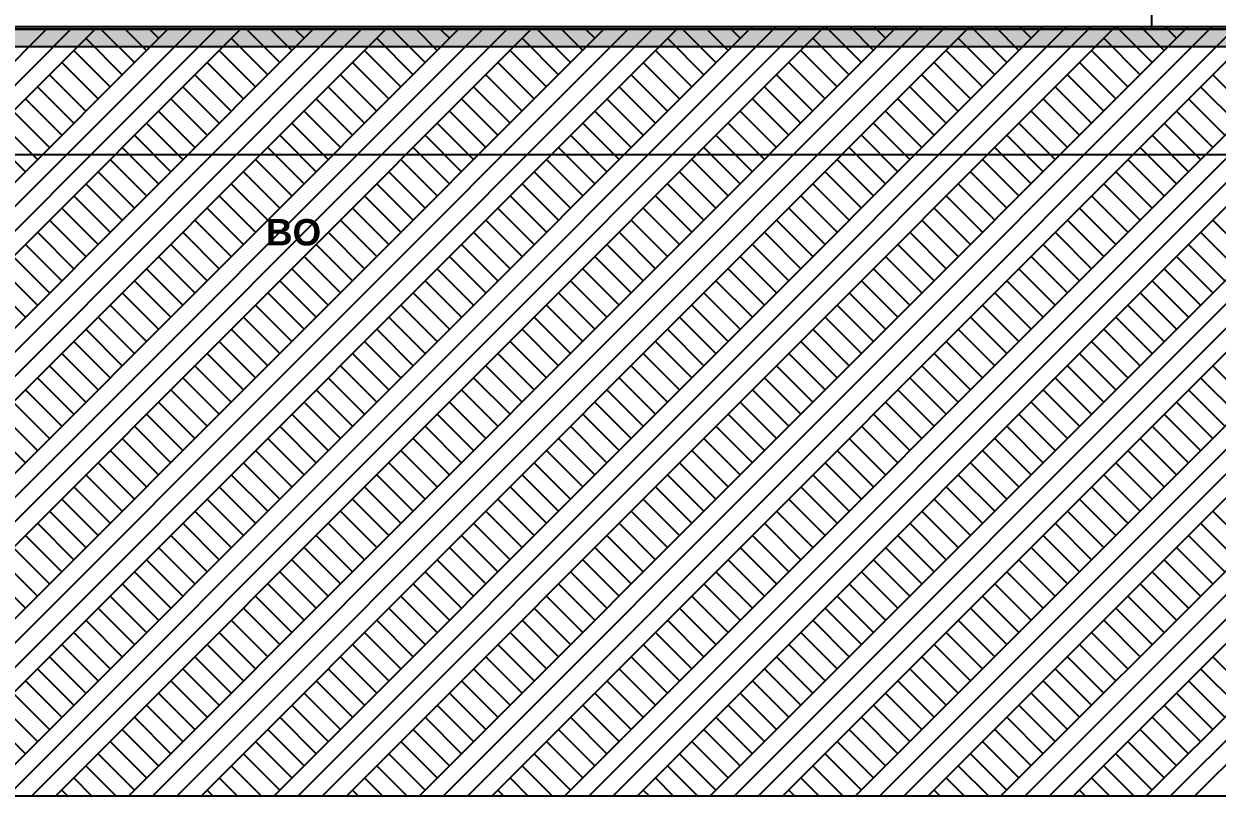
# Model space of a CAD drawing. Header units: millimetres. Extents: x -242231 to 419123, y -2399 to 525285.
# Drawn here: x -213887 to -204834, y 62453 to 68307 of the extents above; entities that cross this region are included whole.
import ezdxf

# ---------------------------------------------------------------- set-up
doc = ezdxf.new("R2010")
doc.units = ezdxf.units.MM
doc.styles.add('GENERATED_STYLE_3', font='swissb.ttf')

msp = doc.modelspace()

# ---------------------------------------------------------------- hatches: boundary and pattern name
at = {"linetype": 'Continuous', "lineweight": 0}
msp.add_hatch(color=255, dxfattribs=at).paths.add_polyline_path([(-228751.592, 68133.538), (-228751.592, 68283.538), (-200225.193, 68283.538), (-200225.193, 68133.538)], flags=0)

# ---------------------------------------------------------------- linework, layer by layer
at = {"color": 251, "linetype": 'Continuous', "lineweight": 25}
for p, q in [((-197087.067, 70370.531), (-205003.66, 62453.938)), ((-197516.945, 70308.349), (-205371.306, 62453.988)), ((-197302.006, 70339.44), (-205187.483, 62453.963)), ((-198376.701, 70183.984), (-206106.597, 62454.088)), ((-198161.762, 70215.075), (-205922.774, 62454.063)), ((-198824.72, 70103.66), (-206474.243, 62454.138)), ((-198591.64, 70152.893), (-206290.42, 62454.113)), ((-213714.268, 68267.304), (-219525.661, 62455.91)), ((-213530.42, 68267.304), (-219341.839, 62455.885)), ((-213346.572, 68267.304), (-219158.016, 62455.86)), ((-212795.029, 68267.304), (-218606.547, 62455.785)), ((-212611.181, 68267.304), (-218422.725, 62455.76)), ((-212427.333, 68267.304), (-218238.902, 62455.735)), ((-212243.486, 68267.304), (-218055.079, 62455.71)), ((-211691.942, 68267.304), (-217503.611, 62455.636)), ((-211508.095, 68267.304), (-217319.788, 62455.611)), ((-211324.247, 68267.304), (-217135.965, 62455.586)), ((-211140.399, 68267.304), (-216952.142, 62455.561)), ((-210588.856, 68267.304), (-216400.674, 62455.486)), ((-210405.008, 68267.304), (-216216.851, 62455.461)), ((-210221.16, 68267.304), (-216033.028, 62455.436)), ((-210037.312, 68267.304), (-215849.205, 62455.411)), ((-209485.769, 68267.304), (-215297.737, 62455.336)), ((-209301.921, 68267.304), (-215113.914, 62455.311)), ((-209118.074, 68267.304), (-214930.091, 62455.286)), ((-208934.226, 68267.304), (-214746.269, 62455.261)), ((-208382.683, 68267.304), (-214194.8, 62455.186)), ((-208182.601, 68283.538), (-214010.977, 62455.161)), ((-207998.753, 68283.538), (-213827.155, 62455.136)), ((-207814.906, 68283.538), (-213643.332, 62455.111)), ((-213301.947, 68267.304), (-213048.488, 68013.845)), ((-213118.099, 68267.304), (-212956.564, 68105.769)), ((-207263.362, 68283.538), (-213091.863, 62455.037)), ((-212934.251, 68267.304), (-212864.64, 68197.693)), ((-207079.515, 68283.538), (-212908.041, 62455.012)), ((-206895.667, 68283.538), (-212724.218, 62454.987)), ((-206711.819, 68283.538), (-212540.395, 62454.962)), ((-212198.86, 68267.304), (-211945.401, 68013.845)), ((-212015.012, 68267.304), (-211853.477, 68105.769)), ((-206160.276, 68283.538), (-211988.927, 62454.887)), ((-211831.165, 68267.304), (-211761.553, 68197.693)), ((-205976.428, 68283.538), (-211805.104, 62454.862)), ((-205792.58, 68283.538), (-211621.281, 62454.837)), ((-205608.733, 68283.538), (-211437.458, 62454.812)), ((-211095.774, 68267.304), (-210842.315, 68013.845)), ((-210911.926, 68267.304), (-210750.391, 68105.769)), ((-205057.189, 68283.538), (-210885.99, 62454.737)), ((-210728.078, 68267.304), (-210658.467, 68197.693)), ((-204873.342, 68283.538), (-210702.167, 62454.712)), ((-204689.494, 68283.538), (-210518.344, 62454.687)), ((-204505.646, 68283.538), (-210334.521, 62454.662)), ((-209992.687, 68267.304), (-209739.228, 68013.845)), ((-209808.839, 68267.304), (-209647.304, 68105.769)), ((-203954.103, 68283.538), (-209783.053, 62454.587)), ((-209624.992, 68267.304), (-209555.38, 68197.693)), ((-203770.255, 68283.538), (-209599.23, 62454.562)), ((-203586.407, 68283.538), (-209415.407, 62454.537)), ((-203402.559, 68283.538), (-209231.585, 62454.512)), ((-208889.6, 68267.304), (-208636.142, 68013.845)), ((-208705.753, 68267.304), (-208544.218, 68105.769)), ((-202851.016, 68283.538), (-208680.116, 62454.438)), ((-208521.905, 68267.304), (-208452.294, 68197.693)), ((-202667.168, 68283.538), (-208496.294, 62454.413)), ((-208366.449, 68283.538), (-208367.789, 68282.198)), ((-202483.321, 68283.538), (-208312.471, 62454.388)), ((-202299.473, 68283.538), (-208128.648, 62454.363)), ((-207802.748, 68283.538), (-207533.055, 68013.845)), ((-207618.9, 68283.538), (-207441.131, 68105.769)), ((-201747.93, 68283.538), (-207577.18, 62454.288)), ((-207435.052, 68283.538), (-207349.207, 68197.693)), ((-201564.082, 68283.538), (-207393.357, 62454.263)), ((-201380.234, 68283.538), (-207209.534, 62454.238)), ((-201196.386, 68283.538), (-207025.711, 62454.213)), ((-206699.661, 68283.538), (-206429.969, 68013.845)), ((-206515.813, 68283.538), (-206338.045, 68105.769)), ((-206331.966, 68283.538), (-206246.121, 68197.693)), ((-205596.575, 68283.538), (-205326.882, 68013.845)), ((-205412.727, 68283.538), (-205234.958, 68105.769)), ((-205228.879, 68283.538), (-205143.034, 68197.693)), ((-213416.183, 68197.693), (-213140.412, 67921.921)), ((-212313.097, 68197.693), (-212037.325, 67921.921)), ((-211210.01, 68197.693), (-210934.239, 67921.921)), ((-210106.924, 68197.693), (-209831.152, 67921.921)), ((-209003.837, 68197.693), (-208728.065, 67921.921)), ((-207900.751, 68197.693), (-207624.979, 67921.921)), ((-206797.664, 68197.693), (-206521.892, 67921.921)), ((-205694.577, 68197.693), (-205418.806, 67921.921)), ((-213508.107, 68105.769), (-213232.335, 67829.997)), ((-212405.021, 68105.769), (-212129.249, 67829.997)), ((-211301.934, 68105.769), (-211026.162, 67829.997)), ((-210198.848, 68105.769), (-209923.076, 67829.997)), ((-209095.761, 68105.769), (-208819.989, 67829.997)), ((-207992.674, 68105.769), (-207716.903, 67829.997)), ((-206889.588, 68105.769), (-206613.816, 67829.997)), ((-205786.501, 68105.769), (-205510.73, 67829.997)), ((-213600.031, 68013.845), (-213324.259, 67738.073)), ((-212496.944, 68013.845), (-212221.173, 67738.073)), ((-211393.858, 68013.845), (-211118.086, 67738.073)), ((-210290.771, 68013.845), (-210015, 67738.073)), ((-209187.685, 68013.845), (-208911.913, 67738.073)), ((-208084.598, 68013.845), (-207808.827, 67738.073)), ((-206981.512, 68013.845), (-206705.74, 67738.073)), ((-205878.425, 68013.845), (-205602.654, 67738.073)), ((-213691.955, 67921.921), (-213416.183, 67646.149)), ((-212588.868, 67921.921), (-212313.097, 67646.149)), ((-211485.782, 67921.921), (-211210.01, 67646.149)), ((-210382.695, 67921.921), (-210106.924, 67646.149)), ((-209279.609, 67921.921), (-209003.837, 67646.149)), ((-208176.522, 67921.921), (-207900.751, 67646.149)), ((-207073.436, 67921.921), (-206797.664, 67646.149)), ((-205970.349, 67921.921), (-205694.577, 67646.149)), ((-204867.263, 67921.921), (-204591.491, 67646.149)), ((-213783.879, 67829.997), (-213508.107, 67554.226)), ((-212680.792, 67829.997), (-212405.021, 67554.226)), ((-211577.706, 67829.997), (-211301.934, 67554.226)), ((-210474.619, 67829.997), (-210198.848, 67554.226)), ((-209371.533, 67829.997), (-209095.761, 67554.226)), ((-208268.446, 67829.997), (-207992.674, 67554.226)), ((-207165.36, 67829.997), (-206889.588, 67554.226)), ((-206062.273, 67829.997), (-205786.501, 67554.226)), ((-204959.186, 67829.997), (-204683.415, 67554.226)), ((-213875.803, 67738.073), (-213600.031, 67462.302)), ((-212772.716, 67738.073), (-212496.944, 67462.302)), ((-211669.63, 67738.073), (-211393.858, 67462.302)), ((-210566.543, 67738.073), (-210290.771, 67462.302)), ((-209463.456, 67738.073), (-209187.685, 67462.302)), ((-208360.37, 67738.073), (-208084.598, 67462.302)), ((-207257.283, 67738.073), (-206981.512, 67462.302)), ((-206154.197, 67738.073), (-205878.425, 67462.302)), ((-205051.11, 67738.073), (-204775.339, 67462.302)), ((-213967.727, 67646.149), (-213691.955, 67370.378)), ((-212864.64, 67646.149), (-212588.868, 67370.378)), ((-211761.553, 67646.149), (-211485.782, 67370.378)), ((-210658.467, 67646.149), (-210382.695, 67370.378)), ((-209555.38, 67646.149), (-209279.609, 67370.378)), ((-208452.294, 67646.149), (-208176.522, 67370.378)), ((-207349.207, 67646.149), (-207073.436, 67370.378)), ((-206246.121, 67646.149), (-205970.349, 67370.378)), ((-205143.034, 67646.149), (-204867.263, 67370.378)), ((-214059.65, 67554.226), (-213783.879, 67278.454)), ((-212956.564, 67554.226), (-212680.792, 67278.454)), ((-211853.477, 67554.226), (-211577.706, 67278.454)), ((-210750.391, 67554.226), (-210474.619, 67278.454)), ((-209647.304, 67554.226), (-209371.533, 67278.454)), ((-208544.218, 67554.226), (-208268.446, 67278.454)), ((-207441.131, 67554.226), (-207165.36, 67278.454)), ((-206338.045, 67554.226), (-206062.273, 67278.454)), ((-205234.958, 67554.226), (-204959.186, 67278.454)), ((-214151.574, 67462.302), (-213875.803, 67186.53)), ((-213048.488, 67462.302), (-212772.716, 67186.53)), ((-211945.401, 67462.302), (-211669.63, 67186.53)), ((-210842.315, 67462.302), (-210566.543, 67186.53)), ((-209739.228, 67462.302), (-209463.456, 67186.53)), ((-208636.142, 67462.302), (-208360.37, 67186.53)), ((-207533.055, 67462.302), (-207257.283, 67186.53)), ((-206429.969, 67462.302), (-206154.197, 67186.53)), ((-205326.882, 67462.302), (-205051.11, 67186.53)), ((-213140.412, 67370.378), (-212864.64, 67094.606)), ((-212037.325, 67370.378), (-211761.553, 67094.606)), ((-210934.239, 67370.378), (-210658.467, 67094.606)), ((-209831.152, 67370.378), (-209555.38, 67094.606)), ((-208728.065, 67370.378), (-208452.294, 67094.606)), ((-207624.979, 67370.378), (-207349.207, 67094.606)), ((-206521.892, 67370.378), (-206246.121, 67094.606)), ((-205418.806, 67370.378), (-205143.034, 67094.606)), ((-213232.335, 67278.454), (-212956.564, 67002.682)), ((-212129.249, 67278.454), (-211853.477, 67002.682)), ((-211026.162, 67278.454), (-210750.391, 67002.682)), ((-209923.076, 67278.454), (-209647.304, 67002.682)), ((-208819.989, 67278.454), (-208544.218, 67002.682)), ((-207716.903, 67278.454), (-207441.131, 67002.682)), ((-206613.816, 67278.454), (-206338.045, 67002.682)), ((-205510.73, 67278.454), (-205234.958, 67002.682)), ((-213324.259, 67186.53), (-213048.488, 66910.758)), ((-212221.173, 67186.53), (-211945.401, 66910.758)), ((-211118.086, 67186.53), (-210842.315, 66910.758)), ((-210015, 67186.53), (-209739.228, 66910.758)), ((-208911.913, 67186.53), (-208636.142, 66910.758)), ((-207808.827, 67186.53), (-207533.055, 66910.758)), ((-206705.74, 67186.53), (-206429.969, 66910.758)), ((-205602.654, 67186.53), (-205326.882, 66910.758)), ((-213416.183, 67094.606), (-213140.412, 66818.834)), ((-212313.097, 67094.606), (-212037.325, 66818.834)), ((-211210.01, 67094.606), (-210934.239, 66818.834)), ((-210106.924, 67094.606), (-209831.152, 66818.834)), ((-209003.837, 67094.606), (-208728.065, 66818.834)), ((-207900.751, 67094.606), (-207624.979, 66818.834)), ((-206797.664, 67094.606), (-206521.892, 66818.834)), ((-205694.577, 67094.606), (-205418.806, 66818.834)), ((-213508.107, 67002.682), (-213232.335, 66726.911)), ((-212405.021, 67002.682), (-212129.249, 66726.911)), ((-211301.934, 67002.682), (-211026.162, 66726.911)), ((-210198.848, 67002.682), (-209923.076, 66726.911)), ((-209095.761, 67002.682), (-208819.989, 66726.911)), ((-207992.674, 67002.682), (-207716.903, 66726.911)), ((-206889.588, 67002.682), (-206613.816, 66726.911)), ((-205786.501, 67002.682), (-205510.73, 66726.911)), ((-213600.031, 66910.758), (-213324.259, 66634.987)), ((-212496.944, 66910.758), (-212221.173, 66634.987)), ((-211393.858, 66910.758), (-211118.086, 66634.987)), ((-210290.771, 66910.758), (-210015, 66634.987)), ((-209187.685, 66910.758), (-208911.913, 66634.987)), ((-208084.598, 66910.758), (-207808.827, 66634.987)), ((-206981.512, 66910.758), (-206705.74, 66634.987)), ((-205878.425, 66910.758), (-205602.654, 66634.987)), ((-213691.955, 66818.834), (-213416.183, 66543.063)), ((-212588.868, 66818.834), (-212313.097, 66543.063)), ((-211485.782, 66818.834), (-211210.01, 66543.063)), ((-210382.695, 66818.834), (-210106.924, 66543.063)), ((-209279.609, 66818.834), (-209003.837, 66543.063)), ((-208176.522, 66818.834), (-207900.751, 66543.063)), ((-207073.436, 66818.834), (-206797.664, 66543.063)), ((-205970.349, 66818.834), (-205694.577, 66543.063)), ((-204867.263, 66818.834), (-204591.491, 66543.063)), ((-213783.879, 66726.911), (-213508.107, 66451.139)), ((-212680.792, 66726.911), (-212405.021, 66451.139)), ((-211577.706, 66726.911), (-211301.934, 66451.139)), ((-210474.619, 66726.911), (-210198.848, 66451.139)), ((-209371.533, 66726.911), (-209095.761, 66451.139)), ((-208268.446, 66726.911), (-207992.674, 66451.139)), ((-207165.36, 66726.911), (-206889.588, 66451.139)), ((-206062.273, 66726.911), (-205786.501, 66451.139)), ((-204959.186, 66726.911), (-204683.415, 66451.139)), ((-213875.803, 66634.987), (-213600.031, 66359.215)), ((-212772.716, 66634.987), (-212496.944, 66359.215)), ((-211669.63, 66634.987), (-211393.858, 66359.215)), ((-210566.543, 66634.987), (-210290.771, 66359.215)), ((-209463.456, 66634.987), (-209187.685, 66359.215)), ((-208360.37, 66634.987), (-208084.598, 66359.215)), ((-207257.283, 66634.987), (-206981.512, 66359.215)), ((-206154.197, 66634.987), (-205878.425, 66359.215)), ((-205051.11, 66634.987), (-204775.339, 66359.215)), ((-213967.727, 66543.063), (-213691.955, 66267.291)), ((-212864.64, 66543.063), (-212588.868, 66267.291)), ((-211761.553, 66543.063), (-211485.782, 66267.291)), ((-210658.467, 66543.063), (-210382.695, 66267.291)), ((-209555.38, 66543.063), (-209279.609, 66267.291)), ((-208452.294, 66543.063), (-208176.522, 66267.291)), ((-207349.207, 66543.063), (-207073.436, 66267.291)), ((-206246.121, 66543.063), (-205970.349, 66267.291)), ((-205143.034, 66543.063), (-204867.263, 66267.291)), ((-214059.65, 66451.139), (-213783.879, 66175.367)), ((-212956.564, 66451.139), (-212680.792, 66175.367)), ((-211853.477, 66451.139), (-211577.706, 66175.367)), ((-210750.391, 66451.139), (-210474.619, 66175.367)), ((-209647.304, 66451.139), (-209371.533, 66175.367)), ((-208544.218, 66451.139), (-208268.446, 66175.367)), ((-207441.131, 66451.139), (-207165.36, 66175.367)), ((-206338.045, 66451.139), (-206062.273, 66175.367)), ((-205234.958, 66451.139), (-204959.186, 66175.367)), ((-214151.574, 66359.215), (-213875.803, 66083.443)), ((-213048.488, 66359.215), (-212772.716, 66083.443)), ((-211945.401, 66359.215), (-211669.63, 66083.443)), ((-210842.315, 66359.215), (-210566.543, 66083.443)), ((-209739.228, 66359.215), (-209463.456, 66083.443)), ((-208636.142, 66359.215), (-208360.37, 66083.443)), ((-207533.055, 66359.215), (-207257.283, 66083.443)), ((-206429.969, 66359.215), (-206154.197, 66083.443)), ((-205326.882, 66359.215), (-205051.11, 66083.443)), ((-213140.412, 66267.291), (-212864.64, 65991.52)), ((-212037.325, 66267.291), (-211761.553, 65991.52)), ((-210934.239, 66267.291), (-210658.467, 65991.52)), ((-209831.152, 66267.291), (-209555.38, 65991.52)), ((-208728.065, 66267.291), (-208452.294, 65991.52)), ((-207624.979, 66267.291), (-207349.207, 65991.52)), ((-206521.892, 66267.291), (-206246.121, 65991.52)), ((-205418.806, 66267.291), (-205143.034, 65991.52)), ((-213232.335, 66175.367), (-212956.564, 65899.596)), ((-212129.249, 66175.367), (-211853.477, 65899.596)), ((-211026.162, 66175.367), (-210750.391, 65899.596)), ((-209923.076, 66175.367), (-209647.304, 65899.596)), ((-208819.989, 66175.367), (-208544.218, 65899.596)), ((-207716.903, 66175.367), (-207441.131, 65899.596)), ((-206613.816, 66175.367), (-206338.045, 65899.596)), ((-205510.73, 66175.367), (-205234.958, 65899.596)), ((-213324.259, 66083.443), (-213048.488, 65807.672)), ((-212221.173, 66083.443), (-211945.401, 65807.672)), ((-211118.086, 66083.443), (-210842.315, 65807.672)), ((-210015, 66083.443), (-209739.228, 65807.672)), ((-208911.913, 66083.443), (-208636.142, 65807.672)), ((-207808.827, 66083.443), (-207533.055, 65807.672)), ((-206705.74, 66083.443), (-206429.969, 65807.672)), ((-205602.654, 66083.443), (-205326.882, 65807.672)), ((-213416.183, 65991.52), (-213140.412, 65715.748)), ((-212313.097, 65991.52), (-212037.325, 65715.748)), ((-211210.01, 65991.52), (-210934.239, 65715.748)), ((-210106.924, 65991.52), (-209831.152, 65715.748)), ((-209003.837, 65991.52), (-208728.065, 65715.748)), ((-207900.751, 65991.52), (-207624.979, 65715.748)), ((-206797.664, 65991.52), (-206521.892, 65715.748)), ((-205694.577, 65991.52), (-205418.806, 65715.748)), ((-213508.107, 65899.596), (-213232.335, 65623.824)), ((-212405.021, 65899.596), (-212129.249, 65623.824)), ((-211301.934, 65899.596), (-211026.162, 65623.824)), ((-210198.848, 65899.596), (-209923.076, 65623.824)), ((-209095.761, 65899.596), (-208819.989, 65623.824)), ((-207992.674, 65899.596), (-207716.903, 65623.824)), ((-206889.588, 65899.596), (-206613.816, 65623.824)), ((-205786.501, 65899.596), (-205510.73, 65623.824)), ((-213600.031, 65807.672), (-213324.259, 65531.9)), ((-212496.944, 65807.672), (-212221.173, 65531.9)), ((-211393.858, 65807.672), (-211118.086, 65531.9)), ((-210290.771, 65807.672), (-210015, 65531.9)), ((-209187.685, 65807.672), (-208911.913, 65531.9)), ((-208084.598, 65807.672), (-207808.827, 65531.9)), ((-206981.512, 65807.672), (-206705.74, 65531.9)), ((-205878.425, 65807.672), (-205602.654, 65531.9)), ((-213691.955, 65715.748), (-213416.183, 65439.976)), ((-212588.868, 65715.748), (-212313.097, 65439.976)), ((-211485.782, 65715.748), (-211210.01, 65439.976)), ((-210382.695, 65715.748), (-210106.924, 65439.976)), ((-209279.609, 65715.748), (-209003.837, 65439.976)), ((-208176.522, 65715.748), (-207900.751, 65439.976)), ((-207073.436, 65715.748), (-206797.664, 65439.976)), ((-205970.349, 65715.748), (-205694.577, 65439.976)), ((-204867.263, 65715.748), (-204591.491, 65439.976)), ((-213783.879, 65623.824), (-213508.107, 65348.052)), ((-212680.792, 65623.824), (-212405.021, 65348.052)), ((-211577.706, 65623.824), (-211301.934, 65348.052)), ((-210474.619, 65623.824), (-210198.848, 65348.052)), ((-209371.533, 65623.824), (-209095.761, 65348.052)), ((-208268.446, 65623.824), (-207992.674, 65348.052)), ((-207165.36, 65623.824), (-206889.588, 65348.052)), ((-206062.273, 65623.824), (-205786.501, 65348.052)), ((-204959.186, 65623.824), (-204683.415, 65348.052)), ((-213875.803, 65531.9), (-213600.031, 65256.129)), ((-212772.716, 65531.9), (-212496.944, 65256.129)), ((-211669.63, 65531.9), (-211393.858, 65256.129)), ((-210566.543, 65531.9), (-210290.771, 65256.129)), ((-209463.456, 65531.9), (-209187.685, 65256.129)), ((-208360.37, 65531.9), (-208084.598, 65256.129)), ((-207257.283, 65531.9), (-206981.512, 65256.129)), ((-206154.197, 65531.9), (-205878.425, 65256.129)), ((-205051.11, 65531.9), (-204775.339, 65256.129)), ((-213967.727, 65439.976), (-213691.955, 65164.205)), ((-212864.64, 65439.976), (-212588.868, 65164.205)), ((-211761.553, 65439.976), (-211485.782, 65164.205)), ((-210658.467, 65439.976), (-210382.695, 65164.205)), ((-209555.38, 65439.976), (-209279.609, 65164.205)), ((-208452.294, 65439.976), (-208176.522, 65164.205)), ((-207349.207, 65439.976), (-207073.436, 65164.205)), ((-206246.121, 65439.976), (-205970.349, 65164.205)), ((-205143.034, 65439.976), (-204867.263, 65164.205)), ((-214059.65, 65348.052), (-213783.879, 65072.281)), ((-212956.564, 65348.052), (-212680.792, 65072.281)), ((-211853.477, 65348.052), (-211577.706, 65072.281)), ((-210750.391, 65348.052), (-210474.619, 65072.281)), ((-209647.304, 65348.052), (-209371.533, 65072.281)), ((-208544.218, 65348.052), (-208268.446, 65072.281)), ((-207441.131, 65348.052), (-207165.36, 65072.281)), ((-206338.045, 65348.052), (-206062.273, 65072.281)), ((-205234.958, 65348.052), (-204959.186, 65072.281)), ((-214151.574, 65256.129), (-213875.803, 64980.357)), ((-213048.488, 65256.129), (-212772.716, 64980.357)), ((-211945.401, 65256.129), (-211669.63, 64980.357)), ((-210842.315, 65256.129), (-210566.543, 64980.357)), ((-209739.228, 65256.129), (-209463.456, 64980.357)), ((-208636.142, 65256.129), (-208360.37, 64980.357)), ((-207533.055, 65256.129), (-207257.283, 64980.357)), ((-206429.969, 65256.129), (-206154.197, 64980.357)), ((-205326.882, 65256.129), (-205051.11, 64980.357)), ((-213140.412, 65164.205), (-212864.64, 64888.433)), ((-212037.325, 65164.205), (-211761.553, 64888.433)), ((-210934.239, 65164.205), (-210658.467, 64888.433)), ((-209831.152, 65164.205), (-209555.38, 64888.433)), ((-208728.065, 65164.205), (-208452.294, 64888.433)), ((-207624.979, 65164.205), (-207349.207, 64888.433)), ((-206521.892, 65164.205), (-206246.121, 64888.433)), ((-205418.806, 65164.205), (-205143.034, 64888.433)), ((-213232.335, 65072.281), (-212956.564, 64796.509)), ((-212129.249, 65072.281), (-211853.477, 64796.509)), ((-211026.162, 65072.281), (-210750.391, 64796.509)), ((-209923.076, 65072.281), (-209647.304, 64796.509)), ((-208819.989, 65072.281), (-208544.218, 64796.509)), ((-207716.903, 65072.281), (-207441.131, 64796.509)), ((-206613.816, 65072.281), (-206338.045, 64796.509)), ((-205510.73, 65072.281), (-205234.958, 64796.509)), ((-213324.259, 64980.357), (-213048.488, 64704.585)), ((-212221.173, 64980.357), (-211945.401, 64704.585)), ((-211118.086, 64980.357), (-210842.315, 64704.585)), ((-210015, 64980.357), (-209739.228, 64704.585)), ((-208911.913, 64980.357), (-208636.142, 64704.585)), ((-207808.827, 64980.357), (-207533.055, 64704.585)), ((-206705.74, 64980.357), (-206429.969, 64704.585)), ((-205602.654, 64980.357), (-205326.882, 64704.585)), ((-213416.183, 64888.433), (-213140.412, 64612.661)), ((-212313.097, 64888.433), (-212037.325, 64612.661)), ((-211210.01, 64888.433), (-210934.239, 64612.661)), ((-210106.924, 64888.433), (-209831.152, 64612.661)), ((-209003.837, 64888.433), (-208728.065, 64612.661)), ((-207900.751, 64888.433), (-207624.979, 64612.661)), ((-206797.664, 64888.433), (-206521.892, 64612.661)), ((-205694.577, 64888.433), (-205418.806, 64612.661)), ((-213508.107, 64796.509), (-213232.335, 64520.738)), ((-212405.021, 64796.509), (-212129.249, 64520.738)), ((-211301.934, 64796.509), (-211026.162, 64520.738)), ((-210198.848, 64796.509), (-209923.076, 64520.738)), ((-209095.761, 64796.509), (-208819.989, 64520.738)), ((-207992.674, 64796.509), (-207716.903, 64520.738)), ((-206889.588, 64796.509), (-206613.816, 64520.738)), ((-205786.501, 64796.509), (-205510.73, 64520.738)), ((-213600.031, 64704.585), (-213324.259, 64428.814)), ((-212496.944, 64704.585), (-212221.173, 64428.814)), ((-211393.858, 64704.585), (-211118.086, 64428.814)), ((-210290.771, 64704.585), (-210015, 64428.814)), ((-209187.685, 64704.585), (-208911.913, 64428.814)), ((-208084.598, 64704.585), (-207808.827, 64428.814)), ((-206981.512, 64704.585), (-206705.74, 64428.814)), ((-205878.425, 64704.585), (-205602.654, 64428.814)), ((-213691.955, 64612.661), (-213416.183, 64336.89)), ((-212588.868, 64612.661), (-212313.097, 64336.89)), ((-211485.782, 64612.661), (-211210.01, 64336.89)), ((-210382.695, 64612.661), (-210106.924, 64336.89)), ((-209279.609, 64612.661), (-209003.837, 64336.89)), ((-208176.522, 64612.661), (-207900.751, 64336.89)), ((-207073.436, 64612.661), (-206797.664, 64336.89)), ((-205970.349, 64612.661), (-205694.577, 64336.89)), ((-204867.263, 64612.661), (-204591.491, 64336.89)), ((-213783.879, 64520.738), (-213508.107, 64244.966)), ((-212680.792, 64520.738), (-212405.021, 64244.966)), ((-211577.706, 64520.738), (-211301.934, 64244.966)), ((-210474.619, 64520.738), (-210198.848, 64244.966)), ((-209371.533, 64520.738), (-209095.761, 64244.966)), ((-208268.446, 64520.738), (-207992.674, 64244.966)), ((-207165.36, 64520.738), (-206889.588, 64244.966)), ((-206062.273, 64520.738), (-205786.501, 64244.966)), ((-204959.186, 64520.738), (-204683.415, 64244.966)), ((-213875.803, 64428.814), (-213600.031, 64153.042)), ((-212772.716, 64428.814), (-212496.944, 64153.042)), ((-211669.63, 64428.814), (-211393.858, 64153.042)), ((-210566.543, 64428.814), (-210290.771, 64153.042)), ((-209463.456, 64428.814), (-209187.685, 64153.042)), ((-208360.37, 64428.814), (-208084.598, 64153.042)), ((-207257.283, 64428.814), (-206981.512, 64153.042)), ((-206154.197, 64428.814), (-205878.425, 64153.042)), ((-205051.11, 64428.814), (-204775.339, 64153.042)), ((-213967.727, 64336.89), (-213691.955, 64061.118)), ((-212864.64, 64336.89), (-212588.868, 64061.118)), ((-211761.553, 64336.89), (-211485.782, 64061.118)), ((-210658.467, 64336.89), (-210382.695, 64061.118)), ((-209555.38, 64336.89), (-209279.609, 64061.118)), ((-208452.294, 64336.89), (-208176.522, 64061.118)), ((-207349.207, 64336.89), (-207073.436, 64061.118)), ((-206246.121, 64336.89), (-205970.349, 64061.118)), ((-205143.034, 64336.89), (-204867.263, 64061.118)), ((-214059.65, 64244.966), (-213783.879, 63969.194)), ((-212956.564, 64244.966), (-212680.792, 63969.194)), ((-211853.477, 64244.966), (-211577.706, 63969.194)), ((-210750.391, 64244.966), (-210474.619, 63969.194)), ((-209647.304, 64244.966), (-209371.533, 63969.194)), ((-208544.218, 64244.966), (-208268.446, 63969.194)), ((-207441.131, 64244.966), (-207165.36, 63969.194)), ((-206338.045, 64244.966), (-206062.273, 63969.194)), ((-205234.958, 64244.966), (-204959.186, 63969.194)), ((-214151.574, 64153.042), (-213875.803, 63877.27)), ((-213048.488, 64153.042), (-212772.716, 63877.27)), ((-211945.401, 64153.042), (-211669.63, 63877.27)), ((-210842.315, 64153.042), (-210566.543, 63877.27)), ((-209739.228, 64153.042), (-209463.456, 63877.27)), ((-208636.142, 64153.042), (-208360.37, 63877.27)), ((-207533.055, 64153.042), (-207257.283, 63877.27)), ((-206429.969, 64153.042), (-206154.197, 63877.27)), ((-205326.882, 64153.042), (-205051.11, 63877.27)), ((-213140.412, 64061.118), (-212864.64, 63785.347)), ((-212037.325, 64061.118), (-211761.553, 63785.347)), ((-210934.239, 64061.118), (-210658.467, 63785.347)), ((-209831.152, 64061.118), (-209555.38, 63785.347)), ((-208728.065, 64061.118), (-208452.294, 63785.347)), ((-207624.979, 64061.118), (-207349.207, 63785.347)), ((-206521.892, 64061.118), (-206246.121, 63785.347)), ((-205418.806, 64061.118), (-205143.034, 63785.347)), ((-213232.335, 63969.194), (-212956.564, 63693.423)), ((-212129.249, 63969.194), (-211853.477, 63693.423)), ((-211026.162, 63969.194), (-210750.391, 63693.423)), ((-209923.076, 63969.194), (-209647.304, 63693.423)), ((-208819.989, 63969.194), (-208544.218, 63693.423)), ((-207716.903, 63969.194), (-207441.131, 63693.423)), ((-206613.816, 63969.194), (-206338.045, 63693.423)), ((-205510.73, 63969.194), (-205234.958, 63693.423)), ((-213324.259, 63877.27), (-213048.488, 63601.499)), ((-212221.173, 63877.27), (-211945.401, 63601.499)), ((-211118.086, 63877.27), (-210842.315, 63601.499)), ((-210015, 63877.27), (-209739.228, 63601.499)), ((-208911.913, 63877.27), (-208636.142, 63601.499)), ((-207808.827, 63877.27), (-207533.055, 63601.499)), ((-206705.74, 63877.27), (-206429.969, 63601.499)), ((-205602.654, 63877.27), (-205326.882, 63601.499)), ((-213416.183, 63785.347), (-213140.412, 63509.575)), ((-212313.097, 63785.347), (-212037.325, 63509.575)), ((-211210.01, 63785.347), (-210934.239, 63509.575)), ((-210106.924, 63785.347), (-209831.152, 63509.575)), ((-209003.837, 63785.347), (-208728.065, 63509.575)), ((-207900.751, 63785.347), (-207624.979, 63509.575)), ((-206797.664, 63785.347), (-206521.892, 63509.575)), ((-205694.577, 63785.347), (-205418.806, 63509.575)), ((-213508.107, 63693.423), (-213232.335, 63417.651)), ((-212405.021, 63693.423), (-212129.249, 63417.651)), ((-211301.934, 63693.423), (-211026.162, 63417.651)), ((-210198.848, 63693.423), (-209923.076, 63417.651)), ((-209095.761, 63693.423), (-208819.989, 63417.651)), ((-207992.674, 63693.423), (-207716.903, 63417.651)), ((-206889.588, 63693.423), (-206613.816, 63417.651)), ((-205786.501, 63693.423), (-205510.73, 63417.651)), ((-213600.031, 63601.499), (-213324.259, 63325.727)), ((-212496.944, 63601.499), (-212221.173, 63325.727)), ((-211393.858, 63601.499), (-211118.086, 63325.727)), ((-210290.771, 63601.499), (-210015, 63325.727)), ((-209187.685, 63601.499), (-208911.913, 63325.727)), ((-208084.598, 63601.499), (-207808.827, 63325.727)), ((-206981.512, 63601.499), (-206705.74, 63325.727)), ((-205878.425, 63601.499), (-205602.654, 63325.727)), ((-213691.955, 63509.575), (-213416.183, 63233.803)), ((-212588.868, 63509.575), (-212313.097, 63233.803)), ((-211485.782, 63509.575), (-211210.01, 63233.803)), ((-210382.695, 63509.575), (-210106.924, 63233.803)), ((-209279.609, 63509.575), (-209003.837, 63233.803)), ((-208176.522, 63509.575), (-207900.751, 63233.803)), ((-207073.436, 63509.575), (-206797.664, 63233.803)), ((-205970.349, 63509.575), (-205694.577, 63233.803)), ((-204867.263, 63509.575), (-204591.491, 63233.803)), ((-213783.879, 63417.651), (-213508.107, 63141.879)), ((-212680.792, 63417.651), (-212405.021, 63141.879)), ((-211577.706, 63417.651), (-211301.934, 63141.879)), ((-210474.619, 63417.651), (-210198.848, 63141.879)), ((-209371.533, 63417.651), (-209095.761, 63141.879)), ((-208268.446, 63417.651), (-207992.674, 63141.879)), ((-207165.36, 63417.651), (-206889.588, 63141.879)), ((-206062.273, 63417.651), (-205786.501, 63141.879)), ((-204959.186, 63417.651), (-204683.415, 63141.879)), ((-213875.803, 63325.727), (-213600.031, 63049.955)), ((-212772.716, 63325.727), (-212496.944, 63049.955)), ((-211669.63, 63325.727), (-211393.858, 63049.955)), ((-210566.543, 63325.727), (-210290.771, 63049.955)), ((-209463.456, 63325.727), (-209187.685, 63049.955)), ((-208360.37, 63325.727), (-208084.598, 63049.955)), ((-207257.283, 63325.727), (-206981.512, 63049.955)), ((-206154.197, 63325.727), (-205878.425, 63049.955)), ((-205051.11, 63325.727), (-204775.339, 63049.955)), ((-213967.727, 63233.803), (-213691.955, 62958.032)), ((-212864.64, 63233.803), (-212588.868, 62958.032)), ((-211761.553, 63233.803), (-211485.782, 62958.032)), ((-210658.467, 63233.803), (-210382.695, 62958.032)), ((-209555.38, 63233.803), (-209279.609, 62958.032)), ((-208452.294, 63233.803), (-208176.522, 62958.032)), ((-207349.207, 63233.803), (-207073.436, 62958.032)), ((-206246.121, 63233.803), (-205970.349, 62958.032)), ((-205143.034, 63233.803), (-204867.263, 62958.032)), ((-214059.65, 63141.879), (-213783.879, 62866.108)), ((-212956.564, 63141.879), (-212680.792, 62866.108)), ((-211853.477, 63141.879), (-211577.706, 62866.108)), ((-210750.391, 63141.879), (-210474.619, 62866.108)), ((-209647.304, 63141.879), (-209371.533, 62866.108)), ((-208544.218, 63141.879), (-208268.446, 62866.108)), ((-207441.131, 63141.879), (-207165.36, 62866.108)), ((-206338.045, 63141.879), (-206062.273, 62866.108)), ((-205234.958, 63141.879), (-204959.186, 62866.108)), ((-214151.574, 63049.955), (-213875.803, 62774.184)), ((-213048.488, 63049.955), (-212772.716, 62774.184)), ((-211945.401, 63049.955), (-211669.63, 62774.184)), ((-210842.315, 63049.955), (-210566.543, 62774.184)), ((-209739.228, 63049.955), (-209463.456, 62774.184)), ((-208636.142, 63049.955), (-208360.37, 62774.184)), ((-207533.055, 63049.955), (-207257.283, 62774.184)), ((-206429.969, 63049.955), (-206154.197, 62774.184)), ((-205326.882, 63049.955), (-205051.11, 62774.184)), ((-213140.412, 62958.032), (-212864.64, 62682.26)), ((-212037.325, 62958.032), (-211761.553, 62682.26)), ((-210934.239, 62958.032), (-210658.467, 62682.26)), ((-209831.152, 62958.032), (-209555.38, 62682.26)), ((-208728.065, 62958.032), (-208452.294, 62682.26)), ((-207624.979, 62958.032), (-207349.207, 62682.26)), ((-206521.892, 62958.032), (-206246.121, 62682.26)), ((-205418.806, 62958.032), (-205143.034, 62682.26)), ((-213232.335, 62866.108), (-212956.564, 62590.336)), ((-212129.249, 62866.108), (-211853.477, 62590.336)), ((-211026.162, 62866.108), (-210750.391, 62590.336)), ((-209923.076, 62866.108), (-209647.304, 62590.336)), ((-208819.989, 62866.108), (-208544.218, 62590.336)), ((-207716.903, 62866.108), (-207441.131, 62590.336)), ((-206613.816, 62866.108), (-206338.045, 62590.336)), ((-205510.73, 62866.108), (-205234.958, 62590.336)), ((-213324.259, 62774.184), (-213048.488, 62498.412)), ((-212221.173, 62774.184), (-211945.401, 62498.412)), ((-211118.086, 62774.184), (-210842.315, 62498.412)), ((-210015, 62774.184), (-209739.228, 62498.412)), ((-208911.913, 62774.184), (-208636.142, 62498.412)), ((-207808.827, 62774.184), (-207533.055, 62498.412)), ((-206705.74, 62774.184), (-206429.969, 62498.412)), ((-205602.654, 62774.184), (-205326.882, 62498.412)), ((-213416.183, 62682.26), (-213188.973, 62455.05)), ((-212313.097, 62682.26), (-212085.737, 62454.9)), ((-211210.01, 62682.26), (-210982.5, 62454.75)), ((-210106.924, 62682.26), (-209879.264, 62454.6)), ((-209003.837, 62682.26), (-208776.028, 62454.451)), ((-207900.751, 62682.26), (-207672.791, 62454.301)), ((-206797.664, 62682.26), (-206569.555, 62454.151)), ((-205694.577, 62682.26), (-205466.319, 62454.001)), ((-213508.107, 62590.336), (-213372.846, 62455.075)), ((-212405.021, 62590.336), (-212269.609, 62454.925)), ((-211301.934, 62590.336), (-211166.373, 62454.775)), ((-210198.848, 62590.336), (-210063.137, 62454.625)), ((-209095.761, 62590.336), (-208959.9, 62454.475)), ((-207992.674, 62590.336), (-207856.664, 62454.326)), ((-206889.588, 62590.336), (-206753.428, 62454.176)), ((-205786.501, 62590.336), (-205650.191, 62454.026)), ((-213600.031, 62498.412), (-213556.718, 62455.1)), ((-212496.944, 62498.412), (-212453.482, 62454.95)), ((-211393.858, 62498.412), (-211350.246, 62454.8)), ((-210290.771, 62498.412), (-210247.009, 62454.65)), ((-209187.685, 62498.412), (-209143.773, 62454.5)), ((-208084.598, 62498.412), (-208040.537, 62454.351)), ((-206981.512, 62498.412), (-206937.3, 62454.201)), ((-205878.425, 62498.412), (-205834.064, 62454.051))]:
    msp.add_line(p, q, dxfattribs=at)
for p, q in [((-205329.852, 68267.304), (-205329.852, 68394.371)), ((-201594.747, 68267.304), (-221809.727, 68267.304)), ((-220689.738, 68267.304), (-205329.852, 68267.304)), ((-221809.727, 67317.304), (-201594.747, 67317.304))]:
    msp.add_line(p, q)
at = {"linetype": 'Continuous'}
for p, q in [((-205329.852, 68267.304), (-205329.852, 68394.371)), ((-200225.193, 68283.538), (-228751.592, 68283.538)), ((-208367.789, 68267.304), (-221810.422, 68267.304)), ((-221809.727, 68267.304), (-201594.747, 68267.304)), ((-201164.918, 68283.538), (-208367.789, 68283.538)), ((-208367.789, 68283.538), (-208367.789, 68267.304)), ((-200225.193, 68133.538), (-228751.592, 68133.538)), ((-221809.727, 67317.304), (-201594.747, 67317.304)), ((-242225.429, 62458.992), (-194634.189, 62452.53))]:
    msp.add_line(p, q, dxfattribs=at)

# ---------------------------------------------------------------- texts
at = {"style": 'GENERATED_STYLE_3'}
msp.add_text('BO', height=200, dxfattribs=at).set_placement((-212050.408, 66627.34))

doc.saveas('drawing.dxf')
